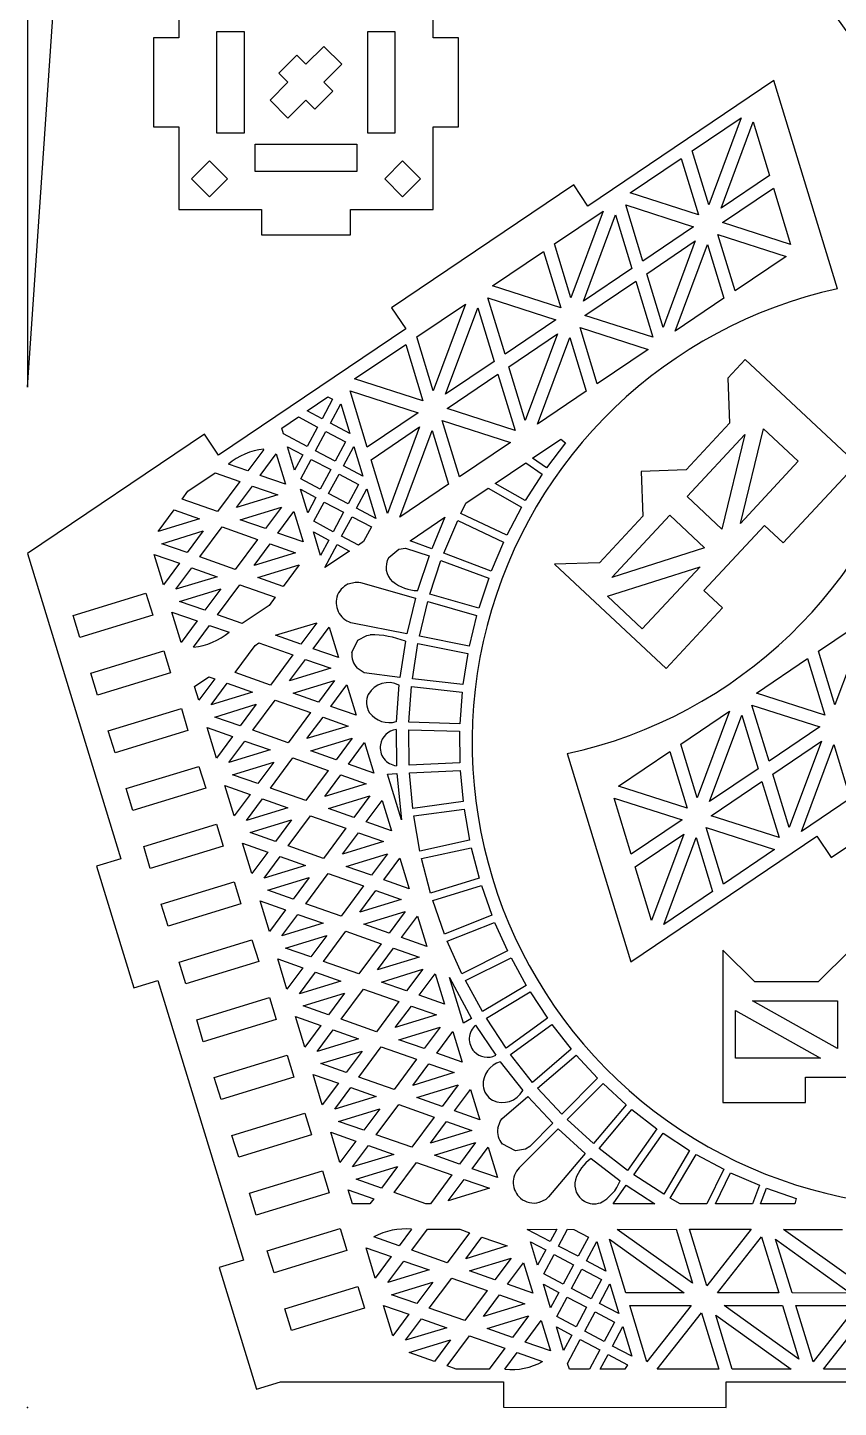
# Model space of a CAD drawing. Extents: x 287 to 1049, y 34 to 223.
# Drawn here: x 525.3 to 596.2, y 34.9 to 155.5 of the extents above; entities that cross this region are included whole.
import ezdxf

# ---------------------------------------------------------------- set-up
doc = ezdxf.new("R2010")
doc.units = 0
doc.header["$MEASUREMENT"] = 0
doc.layers.add('CYAN', color=4, linetype='CONTINUOUS')
doc.layers.add('RED', color=1, linetype='CONTINUOUS')

msp = doc.modelspace()

# ---------------------------------------------------------------- linework, layer by layer
at = {"layer": 'CYAN'}
for p, q in [((525.34, 186.06), (525.34, 124.05)), ((525.34, 124.05), (527.97, 162.7)), ((538.56, 161.8), (538.56, 154.58)), ((560.78, 154.58), (560.78, 161.8)), ((538.56, 154.58), (536.34, 154.58)), ((536.34, 154.58), (536.34, 146.8)), ((541.89, 146.25), (541.89, 155.14)), ((541.89, 155.14), (544.27, 155.14)), ((544.27, 155.14), (544.27, 146.25)), ((555.08, 146.25), (555.08, 155.14)), ((555.08, 155.14), (557.45, 155.14)), ((557.45, 155.14), (557.45, 146.25)), ((563.01, 154.58), (560.78, 154.58)), ((563.01, 146.8), (563.01, 154.58)), ((549.67, 152.26), (551.24, 153.83)), ((551.24, 153.83), (552.81, 152.26)), ((547.31, 151.48), (548.88, 153.05)), ((548.88, 153.05), (549.67, 152.26)), ((552.81, 152.26), (551.24, 150.69)), ((546.53, 149.12), (548.1, 150.69)), ((548.1, 150.69), (547.31, 151.48)), ((551.24, 150.69), (552.03, 149.9)), ((590.55, 150.84), (574.3, 139.87)), ((596.12, 132.64), (590.55, 150.84)), ((552.03, 149.9), (550.46, 148.33)), ((548.1, 147.55), (546.53, 149.12)), ((549.67, 149.12), (548.1, 147.55)), ((550.46, 148.33), (549.67, 149.12)), ((583.43, 144.7), (587.69, 147.57)), ((587.69, 147.57), (584.87, 139.98)), ((585.95, 139.69), (588.75, 147.23)), ((588.75, 147.23), (590.18, 142.55)), ((536.34, 146.8), (538.56, 146.8)), ((538.56, 146.8), (538.56, 139.58)), ((544.27, 146.25), (541.89, 146.25)), ((557.45, 146.25), (555.08, 146.25)), ((560.78, 139.58), (560.78, 146.8)), ((560.78, 146.8), (563.01, 146.8)), ((545.23, 142.91), (545.23, 145.29)), ((545.23, 145.29), (554.12, 145.29)), ((554.12, 145.29), (554.12, 142.91)), ((584.87, 139.98), (583.43, 144.7)), ((539.66, 142.25), (541.23, 143.82)), ((541.23, 143.82), (542.8, 142.25)), ((556.55, 142.25), (558.12, 143.82)), ((558.12, 143.82), (559.69, 142.25)), ((578, 141.03), (582.47, 144.04)), ((582.47, 144.04), (583.97, 139.11)), ((541.23, 140.68), (539.66, 142.25)), ((542.8, 142.25), (541.23, 140.68)), ((554.12, 142.91), (545.23, 142.91)), ((558.12, 140.68), (556.55, 142.25)), ((559.69, 142.25), (558.12, 140.68)), ((590.18, 142.55), (585.95, 139.69)), ((573.07, 141.72), (557.16, 130.99)), ((574.3, 139.87), (573.07, 141.72)), ((583.97, 139.11), (578, 141.03)), ((586.08, 138.43), (590.53, 141.43)), ((590.53, 141.43), (592.02, 136.53)), ((579.11, 135.07), (577.61, 139.98)), ((577.61, 139.98), (583.55, 138.07)), ((538.56, 139.58), (545.78, 139.58)), ((545.78, 139.58), (545.78, 137.36)), ((553.56, 137.36), (553.56, 139.58)), ((553.56, 139.58), (560.78, 139.58)), ((571.39, 136.57), (575.65, 139.44)), ((575.65, 139.44), (572.83, 131.86)), ((573.91, 131.56), (576.71, 139.1)), ((576.71, 139.1), (578.14, 134.43)), ((583.55, 138.07), (579.11, 135.07)), ((592.02, 136.53), (586.08, 138.43)), ((545.78, 137.36), (553.56, 137.36)), ((572.83, 131.86), (571.39, 136.57)), ((579.45, 133.97), (583.68, 136.83)), ((583.68, 136.83), (580.88, 129.28)), ((581.94, 128.95), (584.77, 136.52)), ((584.77, 136.52), (586.2, 131.82)), ((587.17, 132.46), (585.66, 137.4)), ((585.66, 137.4), (591.63, 135.48)), ((565.96, 132.91), (570.43, 135.91)), ((570.43, 135.91), (571.93, 130.99)), ((591.63, 135.48), (587.17, 132.46)), ((578.14, 134.43), (573.91, 131.56)), ((580.88, 129.28), (579.45, 133.97)), ((571.93, 130.99), (565.96, 132.91)), ((574.04, 130.31), (578.49, 133.31)), ((578.49, 133.31), (579.98, 128.41)), ((567.07, 126.94), (565.57, 131.86)), ((565.57, 131.86), (571.51, 129.94)), ((586.2, 131.82), (581.94, 128.95)), ((557.16, 130.99), (558.41, 129.15)), ((559.35, 128.45), (563.61, 131.32)), ((563.61, 131.32), (560.79, 123.73)), ((561.87, 123.44), (564.68, 130.98)), ((564.68, 130.98), (566.11, 126.3)), ((579.98, 128.41), (574.04, 130.31)), ((558.41, 129.15), (542.03, 118.1)), ((571.51, 129.94), (567.07, 126.94)), ((575.13, 124.34), (573.62, 129.28)), ((573.62, 129.28), (579.59, 127.36)), ((553.92, 124.78), (558.39, 127.79)), ((558.39, 127.79), (559.89, 122.86)), ((560.79, 123.73), (559.35, 128.45)), ((567.41, 125.84), (571.64, 128.7)), ((571.64, 128.7), (568.84, 121.15)), ((569.9, 120.82), (572.73, 128.4)), ((572.73, 128.4), (574.16, 123.7)), ((579.59, 127.36), (575.13, 124.34)), ((566.11, 126.3), (561.87, 123.44)), ((568.84, 121.15), (567.41, 125.84)), ((588.06, 126.46), (586.54, 124.83)), ((597.81, 117.36), (588.06, 126.46)), ((559.89, 122.86), (553.92, 124.78)), ((562, 122.18), (566.45, 125.18)), ((566.45, 125.18), (567.94, 120.28)), ((586.54, 124.83), (586.68, 120.9)), ((549.79, 121.99), (551.59, 123.2)), ((551.98, 123), (551.08, 121.3)), ((551.59, 123.2), (551.98, 123)), ((555.03, 118.82), (553.53, 123.73)), ((553.53, 123.73), (559.47, 121.82)), ((574.16, 123.7), (569.9, 120.82)), ((551.08, 121.3), (549.79, 121.99)), ((551.81, 120.91), (552.71, 122.6)), ((552.71, 122.6), (553.51, 120.01)), ((559.47, 121.82), (555.03, 118.82)), ((567.94, 120.28), (562, 122.18)), ((547.55, 120.48), (549.01, 121.46)), ((549.01, 121.46), (550.69, 120.57)), ((550.69, 120.57), (549.79, 118.87)), ((553.51, 120.01), (551.81, 120.91)), ((555.37, 117.72), (559.6, 120.58)), ((559.6, 120.58), (556.8, 113.03)), ((563.09, 116.21), (561.58, 121.15)), ((561.58, 121.15), (567.55, 119.23)), ((586.68, 120.9), (582.89, 116.84)), ((540.8, 119.94), (525.34, 109.51)), ((542.03, 118.1), (540.8, 119.94)), ((547.71, 119.98), (547.55, 120.48)), ((549.79, 118.87), (547.71, 119.98)), ((550.51, 118.48), (551.42, 120.17)), ((551.42, 120.17), (553.12, 119.28)), ((557.86, 112.7), (560.69, 120.27)), ((560.69, 120.27), (562.12, 115.57)), ((569.47, 117.85), (571.95, 119.52)), ((571.95, 119.52), (572.34, 119.2)), ((582.98, 114.49), (588.03, 119.91)), ((588.03, 119.91), (586.02, 111.64)), ((587.64, 112.15), (589.65, 120.42)), ((589.65, 120.42), (592.69, 117.58)), ((545.98, 118.62), (544.58, 116.74)), ((545.68, 116.35), (547.08, 118.23)), ((547.08, 118.23), (547.89, 115.58)), ((548.68, 116.79), (548.05, 118.85)), ((548.05, 118.85), (549.4, 118.14)), ((549.4, 118.14), (548.68, 116.79)), ((552.21, 117.58), (550.51, 118.48)), ((553.12, 119.28), (552.21, 117.58)), ((552.94, 117.19), (553.85, 118.88)), ((553.85, 118.88), (554.64, 116.29)), ((567.55, 119.23), (563.09, 116.21)), ((572.34, 119.2), (570.69, 117.01)), ((544.58, 116.74), (542.89, 117.33)), ((549.22, 116.06), (550.13, 117.74)), ((550.13, 117.74), (551.83, 116.85)), ((554.64, 116.29), (552.94, 117.19)), ((556.8, 113.03), (555.37, 117.72)), ((566.21, 115.64), (568.88, 117.45)), ((568.88, 117.45), (570.3, 116.46)), ((570.69, 117.01), (569.47, 117.85)), ((592.69, 117.58), (587.64, 112.15)), ((591.37, 110.45), (597.81, 117.36)), ((539.36, 114.96), (541.75, 116.56)), ((541.75, 116.56), (543.9, 115.81)), ((543.9, 115.81), (541.94, 113.18)), ((547.89, 115.58), (545.68, 116.35)), ((550.92, 115.15), (549.22, 116.06)), ((551.83, 116.85), (550.92, 115.15)), ((551.65, 114.76), (552.56, 116.45)), ((552.56, 116.45), (554.26, 115.56)), ((570.3, 116.46), (568.84, 114.14)), ((582.89, 116.84), (578.97, 116.7)), ((578.97, 116.7), (579.1, 112.78)), ((538.85, 114.26), (539.36, 114.96)), ((543.59, 113.53), (544.99, 115.41)), ((547.2, 114.64), (543.59, 113.53)), ((544.99, 115.41), (547.2, 114.64)), ((549.82, 113.07), (549.19, 115.13)), ((549.19, 115.13), (550.54, 114.42)), ((553.35, 113.86), (551.65, 114.76)), ((554.26, 115.56), (553.35, 113.86)), ((554.08, 113.47), (554.99, 115.16)), ((554.99, 115.16), (555.78, 112.57)), ((562.12, 115.57), (557.86, 112.7)), ((563.65, 113.91), (565.6, 115.24)), ((565.6, 115.24), (568.51, 113.56)), ((568.84, 114.14), (566.21, 115.64)), ((536.76, 111.45), (538.16, 113.33)), ((538.16, 113.33), (540.38, 112.55)), ((541.94, 113.18), (538.85, 114.26)), ((543.91, 112.47), (547.53, 113.58)), ((547.53, 113.58), (546.13, 111.7)), ((550.54, 114.42), (549.82, 113.07)), ((550.36, 112.34), (551.27, 114.02)), ((551.27, 114.02), (552.96, 113.13)), ((555.78, 112.57), (554.08, 113.47)), ((563.21, 113.03), (563.65, 113.91)), ((568.51, 113.56), (567.23, 111.13)), ((586.02, 111.64), (582.98, 114.49)), ((540.38, 112.55), (536.76, 111.45)), ((546.13, 111.7), (543.91, 112.47)), ((547.22, 111.3), (548.62, 113.18)), ((548.62, 113.18), (549.43, 110.53)), ((552.06, 111.43), (550.36, 112.34)), ((552.96, 113.13), (552.06, 111.43)), ((552.79, 111.05), (553.7, 112.73)), ((553.7, 112.73), (555.39, 111.84)), ((558.79, 110.64), (561.81, 112.69)), ((561.81, 112.69), (560.66, 109.94)), ((561.71, 109.55), (562.93, 112.42)), ((562.93, 112.42), (566.94, 110.52)), ((567.23, 111.13), (563.21, 113.03)), ((579.1, 112.78), (575.31, 108.71)), ((576.4, 107.44), (581.46, 112.86)), ((581.46, 112.86), (584.51, 110.02)), ((537.09, 110.38), (540.7, 111.49)), ((540.7, 111.49), (539.3, 109.61)), ((540.39, 109.22), (542.35, 111.85)), ((542.35, 111.85), (545.44, 110.76)), ((549.43, 110.53), (547.22, 111.3)), ((550.95, 109.35), (550.32, 111.41)), ((550.32, 111.41), (551.67, 110.7)), ((554.26, 110.26), (552.79, 111.05)), ((555.39, 111.84), (554.71, 110.57)), ((584.44, 106.28), (589.75, 111.97)), ((589.75, 111.97), (591.37, 110.45)), ((539.3, 109.61), (537.09, 110.38)), ((545.44, 110.76), (543.49, 108.13)), ((545.13, 108.49), (546.53, 110.37)), ((546.53, 110.37), (548.75, 109.59)), ((551.67, 110.7), (550.95, 109.35)), ((551.32, 108.29), (552.41, 110.3)), ((553.48, 109.73), (551.32, 108.29)), ((552.41, 110.3), (553.48, 109.73)), ((554.71, 110.57), (554.26, 110.26)), ((556.91, 109.17), (557.79, 109.9)), ((557.79, 109.9), (558.36, 109.99)), ((558.36, 109.99), (560.43, 109.32)), ((560.66, 109.94), (558.79, 110.64)), ((566.94, 110.52), (565.87, 107.99)), ((584.51, 110.02), (576.4, 107.44)), ((525.34, 109.51), (533.49, 82.85)), ((537.21, 106.79), (536.4, 109.45)), ((536.4, 109.45), (538.61, 108.67)), ((538.61, 108.67), (537.21, 106.79)), ((543.49, 108.13), (540.39, 109.22)), ((548.75, 109.59), (545.13, 108.49)), ((545.46, 107.42), (549.07, 108.53)), ((549.07, 108.53), (547.67, 106.65)), ((560.43, 109.32), (559.43, 106.28)), ((560.5, 105.97), (561.47, 108.92)), ((561.47, 108.92), (565.64, 107.36)), ((565.87, 107.99), (561.71, 109.55)), ((575.31, 108.71), (571.39, 108.58)), ((571.39, 108.58), (581.14, 99.48)), ((538.31, 106.4), (539.71, 108.28)), ((541.92, 107.5), (538.31, 106.4)), ((539.71, 108.28), (541.92, 107.5)), ((547.67, 106.65), (545.46, 107.42)), ((565.64, 107.36), (564.77, 104.74)), ((576.01, 105.79), (584.11, 108.37)), ((584.11, 108.37), (579.05, 102.95)), ((538.63, 105.34), (542.24, 106.44)), ((542.24, 106.44), (540.84, 104.56)), ((541.94, 104.17), (543.89, 106.8)), ((543.89, 106.8), (546.98, 105.71)), ((553.37, 106.87), (553.98, 107.02)), ((553.98, 107.02), (554.28, 107.01)), ((554.28, 107.01), (554.45, 106.99)), ((554.45, 106.99), (559.25, 105.63)), ((586.07, 104.77), (584.44, 106.28)), ((529.32, 104.12), (535.69, 106.07)), ((535.69, 106.07), (536.28, 104.15)), ((540.84, 104.56), (538.63, 105.34)), ((546.45, 104.98), (544.1, 103.41)), ((546.98, 105.71), (546.45, 104.98)), ((559.25, 105.63), (558.49, 102.52)), ((559.59, 102.3), (560.32, 105.33)), ((560.32, 105.33), (564.58, 104.11)), ((564.77, 104.74), (560.5, 105.97)), ((579.05, 102.95), (576.01, 105.79)), ((529.9, 102.2), (529.32, 104.12)), ((536.28, 104.15), (529.9, 102.2)), ((537.94, 104.4), (540.16, 103.63)), ((538.76, 101.74), (537.94, 104.4)), ((544.1, 103.41), (541.94, 104.17)), ((564.58, 104.11), (563.94, 101.44)), ((581.14, 99.48), (586.07, 104.77)), ((594.46, 101), (598.73, 103.87)), ((598.73, 103.87), (595.9, 96.29)), ((540.16, 103.63), (538.76, 101.74)), ((539.85, 101.35), (541.25, 103.23)), ((541.25, 103.23), (542.96, 102.64)), ((547, 102.38), (550.61, 103.48)), ((550.61, 103.48), (549.21, 101.6)), ((550.31, 101.21), (551.71, 103.09)), ((551.71, 103.09), (552.52, 100.43)), ((558.49, 102.52), (553.75, 103.45)), ((543.48, 99.12), (545.24, 101.49)), ((545.24, 101.49), (545.56, 101.71)), ((545.56, 101.71), (548.53, 100.67)), ((549.21, 101.6), (547, 102.38)), ((553.69, 100.89), (554.21, 101.94)), ((554.21, 101.94), (554.98, 102.36)), ((554.98, 102.36), (555.28, 102.41)), ((558.37, 101.86), (557.87, 98.7)), ((558.97, 98.57), (559.45, 101.65)), ((559.45, 101.65), (563.81, 100.78)), ((563.94, 101.44), (559.59, 102.3)), ((530.86, 99.07), (537.24, 101.02)), ((537.24, 101.02), (537.82, 99.11)), ((548.53, 100.67), (546.57, 98.03)), ((548.22, 98.39), (549.62, 100.27)), ((549.62, 100.27), (551.83, 99.5)), ((552.52, 100.43), (550.31, 101.21)), ((563.81, 100.78), (563.39, 98.07)), ((589.03, 97.33), (593.5, 100.35)), ((593.5, 100.35), (595.01, 95.41)), ((595.9, 96.29), (594.46, 101)), ((531.44, 97.16), (530.86, 99.07)), ((537.82, 99.11), (531.44, 97.16)), ((546.57, 98.03), (543.48, 99.12)), ((551.83, 99.5), (548.22, 98.39)), ((554.77, 99.1), (554.15, 99.52)), ((557.87, 98.7), (554.77, 99.1)), ((539.93, 97.91), (541.18, 98.75)), ((540.3, 96.7), (539.93, 97.91)), ((541.7, 98.58), (540.3, 96.7)), ((541.18, 98.75), (541.7, 98.58)), ((541.39, 96.31), (542.79, 98.19)), ((542.79, 98.19), (545, 97.41)), ((548.54, 97.33), (552.16, 98.43)), ((552.16, 98.43), (550.76, 96.55)), ((551.85, 96.16), (553.25, 98.04)), ((553.25, 98.04), (554.06, 95.39)), ((557.8, 98.04), (557.56, 94.83)), ((558.67, 94.8), (558.9, 97.91)), ((558.9, 97.91), (563.32, 97.4)), ((563.39, 98.07), (558.97, 98.57)), ((545, 97.41), (541.39, 96.31)), ((545.02, 94.08), (546.98, 96.71)), ((546.98, 96.71), (550.07, 95.62)), ((550.76, 96.55), (548.54, 97.33)), ((563.32, 97.4), (563.12, 94.65)), ((595.01, 95.41), (589.03, 97.33)), ((532.4, 94.02), (538.78, 95.97)), ((538.78, 95.97), (539.36, 94.06)), ((541.72, 95.24), (545.33, 96.35)), ((543.93, 94.47), (541.72, 95.24)), ((545.33, 96.35), (543.93, 94.47)), ((550.07, 95.62), (548.11, 92.99)), ((554.06, 95.39), (551.85, 96.16)), ((582.42, 92.87), (586.69, 95.74)), ((586.69, 95.74), (583.86, 88.17)), ((584.94, 87.86), (587.75, 95.41)), ((587.75, 95.41), (589.18, 90.72)), ((590.14, 91.38), (588.64, 96.28)), ((588.64, 96.28), (594.58, 94.38)), ((532.99, 92.11), (532.4, 94.02)), ((539.36, 94.06), (532.99, 92.11)), ((541.84, 91.65), (541.03, 94.31)), ((541.03, 94.31), (543.24, 93.53)), ((548.11, 92.99), (545.02, 94.08)), ((549.76, 93.35), (551.16, 95.23)), ((553.37, 94.45), (549.76, 93.35)), ((551.16, 95.23), (553.37, 94.45)), ((557.55, 94.14), (557.57, 90.98)), ((558.68, 91.02), (558.66, 94.13)), ((558.66, 94.13), (563.1, 94)), ((563.12, 94.65), (558.67, 94.8)), ((594.58, 94.38), (590.14, 91.38)), ((543.24, 93.53), (541.84, 91.65)), ((542.94, 91.26), (544.34, 93.14)), ((544.34, 93.14), (546.55, 92.36)), ((550.09, 92.28), (553.7, 93.39)), ((553.7, 93.39), (552.3, 91.51)), ((553.39, 91.12), (554.79, 93)), ((554.79, 93), (555.6, 90.34)), ((563.1, 94), (563.13, 91.24)), ((583.86, 88.17), (582.42, 92.87)), ((590.48, 90.26), (594.72, 93.13)), ((594.72, 93.13), (591.91, 85.59)), ((592.97, 85.25), (595.8, 92.83)), ((595.56, 82.97), (611.46, 93.7)), ((595.8, 92.83), (597.24, 88.12)), ((546.55, 92.36), (542.94, 91.26)), ((546.57, 89.03), (548.52, 91.66)), ((548.52, 91.66), (551.61, 90.57)), ((552.3, 91.51), (550.09, 92.28)), ((572.51, 92.05), (578.07, 73.85)), ((576.99, 89.21), (581.46, 92.23)), ((581.46, 92.23), (582.97, 87.29)), ((533.95, 88.98), (540.32, 90.92)), ((540.32, 90.92), (540.91, 89.01)), ((543.26, 90.2), (546.87, 91.3)), ((546.87, 91.3), (545.47, 89.42)), ((551.61, 90.57), (549.66, 87.94)), ((555.6, 90.34), (553.39, 91.12)), ((563.13, 91.24), (558.68, 91.02)), ((558.72, 90.35), (563.16, 90.57)), ((563.16, 90.57), (563.41, 87.85)), ((589.18, 90.72), (584.94, 87.86)), ((543.39, 86.6), (542.57, 89.26)), ((542.57, 89.26), (544.79, 88.48)), ((545.47, 89.42), (543.26, 90.2)), ((551.31, 88.3), (552.71, 90.18)), ((554.92, 89.4), (551.31, 88.3)), ((552.71, 90.18), (554.92, 89.4)), ((556.79, 90.25), (557.61, 90.3)), ((558.02, 86.25), (556.79, 90.25)), ((557.61, 90.3), (558.02, 86.25)), ((559, 87.25), (558.72, 90.35)), ((582.97, 87.29), (576.99, 89.21)), ((585.07, 86.62), (589.52, 89.62)), ((589.52, 89.62), (591.02, 84.71)), ((591.91, 85.59), (590.48, 90.26)), ((534.53, 87.06), (533.95, 88.98)), ((540.91, 89.01), (534.53, 87.06)), ((544.79, 88.48), (543.39, 86.6)), ((544.48, 86.21), (545.88, 88.09)), ((545.88, 88.09), (548.09, 87.32)), ((549.66, 87.94), (546.57, 89.03)), ((551.63, 87.24), (555.24, 88.34)), ((555.24, 88.34), (553.84, 86.46)), ((578.1, 83.26), (576.6, 88.16)), ((576.6, 88.16), (582.54, 86.25)), ((597.24, 88.12), (592.97, 85.25)), ((548.09, 87.32), (544.48, 86.21)), ((553.84, 86.46), (551.63, 87.24)), ((554.94, 86.07), (556.34, 87.95)), ((556.34, 87.95), (557.15, 85.29)), ((563.41, 87.85), (559, 87.25)), ((559.09, 86.6), (563.5, 87.18)), ((563.5, 87.18), (563.96, 84.47)), ((535.49, 83.93), (541.86, 85.88)), ((541.86, 85.88), (542.45, 83.96)), ((544.8, 85.15), (548.42, 86.25)), ((548.42, 86.25), (547.02, 84.37)), ((548.11, 83.98), (550.06, 86.61)), ((550.06, 86.61), (553.16, 85.52)), ((557.15, 85.29), (554.94, 86.07)), ((559.62, 83.52), (559.09, 86.6)), ((582.54, 86.25), (578.1, 83.26)), ((591.02, 84.71), (585.07, 86.62)), ((547.02, 84.37), (544.8, 85.15)), ((553.16, 85.52), (551.2, 82.89)), ((552.85, 83.25), (554.25, 85.13)), ((554.25, 85.13), (556.46, 84.36)), ((563.96, 84.47), (559.62, 83.52)), ((578.07, 73.85), (594.32, 84.82)), ((578.44, 82.14), (582.68, 85)), ((582.68, 85), (579.87, 77.46)), ((580.93, 77.12), (583.76, 84.71)), ((583.76, 84.71), (585.2, 79.99)), ((584.65, 85.58), (590.63, 83.66)), ((586.16, 80.65), (584.65, 85.58)), ((594.32, 84.82), (595.56, 82.97)), ((536.07, 82.02), (535.49, 83.93)), ((542.45, 83.96), (536.07, 82.02)), ((544.93, 81.56), (544.12, 84.21)), ((544.12, 84.21), (546.33, 83.44)), ((546.33, 83.44), (544.93, 81.56)), ((551.2, 82.89), (548.11, 83.98)), ((556.46, 84.36), (552.85, 83.25)), ((553.17, 82.19), (556.79, 83.29)), ((556.79, 83.29), (555.39, 81.41)), ((559.78, 82.87), (564.11, 83.82)), ((564.11, 83.82), (564.8, 81.15)), ((590.63, 83.66), (586.16, 80.65)), ((533.49, 82.85), (531.37, 82.2)), ((531.37, 82.2), (534.62, 71.58)), ((546.02, 81.16), (547.42, 83.04)), ((549.63, 82.27), (546.02, 81.16)), ((547.42, 83.04), (549.63, 82.27)), ((555.39, 81.41), (553.17, 82.19)), ((556.48, 81.02), (557.88, 82.9)), ((557.88, 82.9), (558.69, 80.24)), ((560.55, 79.86), (559.78, 82.87)), ((579.87, 77.46), (578.44, 82.14)), ((537.03, 78.88), (543.41, 80.83)), ((543.41, 80.83), (543.99, 78.92)), ((546.35, 80.1), (549.96, 81.21)), ((549.96, 81.21), (548.56, 79.33)), ((549.65, 78.93), (551.61, 81.56)), ((551.61, 81.56), (554.7, 80.48)), ((558.69, 80.24), (556.48, 81.02)), ((564.8, 81.15), (560.55, 79.86)), ((548.56, 79.33), (546.35, 80.1)), ((554.7, 80.48), (552.74, 77.85)), ((554.39, 78.2), (555.79, 80.08)), ((555.79, 80.08), (558, 79.31)), ((560.75, 79.22), (565, 80.52)), ((565, 80.52), (565.91, 77.92)), ((585.2, 79.99), (580.93, 77.12)), ((537.62, 76.97), (537.03, 78.88)), ((543.99, 78.92), (537.62, 76.97)), ((545.66, 79.17), (547.87, 78.39)), ((546.47, 76.51), (545.66, 79.17)), ((547.87, 78.39), (546.47, 76.51)), ((552.74, 77.85), (549.65, 78.93)), ((558, 79.31), (554.39, 78.2)), ((561.79, 76.28), (560.75, 79.22)), ((547.56, 76.12), (548.96, 78)), ((551.18, 77.22), (547.56, 76.12)), ((548.96, 78), (551.18, 77.22)), ((554.72, 77.14), (558.33, 78.25)), ((558.33, 78.25), (556.93, 76.37)), ((558.02, 75.97), (559.42, 77.85)), ((559.42, 77.85), (560.23, 75.2)), ((565.91, 77.92), (561.79, 76.28)), ((562.02, 75.66), (566.16, 77.3)), ((566.16, 77.3), (567.28, 74.8)), ((547.89, 75.05), (551.5, 76.16)), ((551.5, 76.16), (550.1, 74.28)), ((551.19, 73.89), (553.15, 76.52)), ((553.15, 76.52), (556.24, 75.43)), ((556.93, 76.37), (554.72, 77.14)), ((560.23, 75.2), (558.02, 75.97)), ((538.58, 73.83), (544.95, 75.78)), ((544.95, 75.78), (545.54, 73.87)), ((550.1, 74.28), (547.89, 75.05)), ((556.24, 75.43), (554.29, 72.8)), ((555.93, 73.16), (557.33, 75.04)), ((557.33, 75.04), (559.55, 74.26)), ((563.3, 72.81), (562.02, 75.66)), ((567.28, 74.8), (563.3, 72.81)), ((586.11, 74.88), (586.11, 61.55)), ((588.89, 72.1), (586.11, 74.88)), ((597.22, 74.88), (594.44, 72.1)), ((539.16, 71.92), (538.58, 73.83)), ((545.54, 73.87), (539.16, 71.92)), ((547.2, 74.12), (549.41, 73.34)), ((548.01, 71.46), (547.2, 74.12)), ((554.29, 72.8), (551.19, 73.89)), ((559.55, 74.26), (555.93, 73.16)), ((563.6, 72.22), (567.59, 74.19)), ((567.59, 74.19), (568.9, 71.79)), ((549.41, 73.34), (548.01, 71.46)), ((549.11, 71.07), (550.51, 72.95)), ((550.51, 72.95), (552.72, 72.17)), ((556.26, 72.09), (559.87, 73.2)), ((559.87, 73.2), (558.47, 71.32)), ((559.56, 70.93), (560.96, 72.81)), ((560.96, 72.81), (561.78, 70.15)), ((563.44, 68.5), (562.22, 72.49)), ((562.22, 72.49), (564.14, 68.91)), ((534.62, 71.58), (536.74, 72.23)), ((536.74, 72.23), (544.21, 47.79)), ((552.72, 72.17), (549.11, 71.07)), ((552.74, 68.84), (554.69, 71.47)), ((554.69, 71.47), (557.79, 70.38)), ((558.47, 71.32), (556.26, 72.09)), ((565.1, 69.5), (563.6, 72.22)), ((568.9, 71.79), (565.1, 69.5)), ((565.44, 68.92), (569.25, 71.22)), ((569.25, 71.22), (570.77, 68.92)), ((594.44, 72.1), (588.89, 72.1)), ((540.12, 68.79), (546.49, 70.74)), ((546.49, 70.74), (547.08, 68.82)), ((549.43, 70.01), (553.04, 71.11)), ((551.64, 69.23), (549.43, 70.01)), ((553.04, 71.11), (551.64, 69.23)), ((557.79, 70.38), (555.83, 67.75)), ((557.48, 68.11), (558.88, 69.99)), ((558.88, 69.99), (561.09, 69.21)), ((561.78, 70.15), (559.56, 70.93)), ((588.69, 70.44), (596.11, 70.44)), ((596.11, 66.27), (588.69, 70.44)), ((596.11, 70.44), (596.11, 66.27)), ((540.7, 66.87), (540.12, 68.79)), ((547.08, 68.82), (540.7, 66.87)), ((548.75, 69.07), (550.96, 68.3)), ((549.56, 66.41), (548.75, 69.07)), ((555.83, 67.75), (552.74, 68.84)), ((561.09, 69.21), (557.48, 68.11)), ((564.14, 68.91), (563.44, 68.5)), ((567.16, 66.32), (565.44, 68.92)), ((570.77, 68.92), (567.16, 66.32)), ((587.22, 69.6), (594.64, 65.44)), ((587.22, 65.44), (587.22, 69.6)), ((550.96, 68.3), (549.56, 66.41)), ((550.65, 66.02), (552.05, 67.9)), ((552.05, 67.9), (554.26, 67.13)), ((557.8, 67.05), (561.41, 68.15)), ((561.41, 68.15), (560.01, 66.27)), ((561.11, 65.88), (562.51, 67.76)), ((562.51, 67.76), (563.32, 65.1)), ((564.5, 68.33), (566.25, 65.69)), ((567.55, 65.77), (571.15, 68.38)), ((571.15, 68.38), (572.86, 66.22)), ((554.26, 67.13), (550.65, 66.02)), ((554.28, 63.79), (556.24, 66.42)), ((556.24, 66.42), (559.33, 65.34)), ((560.01, 66.27), (557.8, 67.05)), ((541.66, 63.74), (548.04, 65.69)), ((548.04, 65.69), (548.62, 63.78)), ((550.98, 64.96), (554.59, 66.06)), ((554.59, 66.06), (553.19, 64.18)), ((559.33, 65.34), (557.37, 62.7)), ((563.32, 65.1), (561.11, 65.88)), ((566.64, 65.13), (568.63, 62.6)), ((569.47, 63.32), (567.55, 65.77)), ((572.86, 66.22), (569.47, 63.32)), ((569.9, 62.82), (573.29, 65.71)), ((573.29, 65.71), (575.15, 63.7)), ((594.64, 65.44), (587.22, 65.44)), ((550.29, 64.02), (552.5, 63.25)), ((551.1, 61.37), (550.29, 64.02)), ((553.19, 64.18), (550.98, 64.96)), ((559.02, 63.06), (560.42, 64.94)), ((562.63, 64.17), (559.02, 63.06)), ((560.42, 64.94), (562.63, 64.17)), ((542.25, 61.83), (541.66, 63.74)), ((548.62, 63.78), (542.25, 61.83)), ((552.5, 63.25), (551.1, 61.37)), ((552.19, 60.98), (553.59, 62.86)), ((553.59, 62.86), (555.81, 62.08)), ((557.37, 62.7), (554.28, 63.79)), ((559.35, 62), (562.96, 63.1)), ((562.96, 63.1), (561.56, 61.22)), ((562.65, 60.83), (564.05, 62.71)), ((564.05, 62.71), (564.86, 60.06)), ((572.02, 60.53), (569.9, 62.82)), ((575.15, 63.7), (572.02, 60.53)), ((572.5, 60.07), (575.63, 63.22)), ((575.63, 63.22), (577.65, 61.37)), ((593.33, 61.55), (593.33, 63.77)), ((593.33, 63.77), (601.11, 63.77)), ((555.81, 62.08), (552.19, 60.98)), ((561.56, 61.22), (559.35, 62)), ((566.8, 60.14), (569.06, 62.1)), ((569.06, 62.1), (571.24, 59.76)), ((586.11, 61.55), (593.33, 61.55)), ((543.2, 58.69), (549.58, 60.64)), ((549.58, 60.64), (550.16, 58.73)), ((552.52, 59.91), (556.13, 61.02)), ((556.13, 61.02), (554.73, 59.14)), ((555.82, 58.75), (557.78, 61.38)), ((557.78, 61.38), (560.87, 60.29)), ((560.87, 60.29), (558.92, 57.66)), ((564.86, 60.06), (562.65, 60.83)), ((577.65, 61.37), (574.8, 57.97)), ((575.3, 57.54), (578.16, 60.94)), ((578.16, 60.94), (580.34, 59.26)), ((554.73, 59.14), (552.52, 59.91)), ((560.56, 58.02), (561.96, 59.9)), ((564.18, 59.12), (560.56, 58.02)), ((561.96, 59.9), (564.18, 59.12)), ((566.44, 59.33), (566.64, 59.9)), ((566.64, 59.9), (566.8, 60.14)), ((568.3, 55.85), (571.71, 59.27)), ((571.24, 59.76), (569.23, 57.73)), ((571.71, 59.27), (574.08, 57.12)), ((574.8, 57.97), (572.5, 60.07)), ((580.34, 59.26), (577.76, 55.63)), ((543.79, 56.78), (543.2, 58.69)), ((550.16, 58.73), (543.79, 56.78)), ((551.83, 58.98), (554.04, 58.2)), ((552.64, 56.32), (551.83, 58.98)), ((554.04, 58.2), (552.64, 56.32)), ((558.92, 57.66), (555.82, 58.75)), ((560.89, 56.95), (564.5, 58.06)), ((564.5, 58.06), (563.1, 56.18)), ((567.99, 57.34), (566.82, 57.94)), ((578.31, 55.25), (580.88, 58.87)), ((580.88, 58.87), (583.19, 57.37)), ((553.74, 55.93), (555.14, 57.81)), ((557.35, 57.03), (553.74, 55.93)), ((555.14, 57.81), (557.35, 57.03)), ((563.1, 56.18), (560.89, 56.95)), ((564.19, 55.78), (565.59, 57.67)), ((565.59, 57.67), (566.41, 55.01)), ((568.85, 57.5), (567.99, 57.34)), ((569.23, 57.73), (568.85, 57.5)), ((574.08, 57.12), (570.86, 53.31)), ((574.59, 56.68), (577.12, 54.73)), ((577.76, 55.63), (575.3, 57.54)), ((583.19, 57.37), (580.93, 53.55)), ((581.5, 53.2), (583.77, 57.02)), ((583.77, 57.02), (586.19, 55.73)), ((544.75, 53.64), (551.12, 55.59)), ((551.12, 55.59), (551.71, 53.68)), ((554.06, 54.87), (557.67, 55.97)), ((557.67, 55.97), (556.27, 54.09)), ((557.37, 53.7), (559.32, 56.33)), ((559.32, 56.33), (562.41, 55.24)), ((566.41, 55.01), (564.19, 55.78)), ((586.19, 55.73), (584.71, 52.7)), ((556.27, 54.09), (554.06, 54.87)), ((562.41, 55.24), (560.54, 52.72)), ((562.11, 52.97), (563.51, 54.85)), ((563.51, 54.85), (565.72, 54.07)), ((576.51, 52.71), (577.66, 54.34)), ((577.66, 54.34), (580.15, 52.7)), ((580.93, 53.55), (578.31, 55.25)), ((585.45, 52.71), (586.78, 55.43)), ((586.78, 55.43), (589.3, 54.33)), ((589.3, 54.33), (588.68, 52.71)), ((545.33, 51.73), (544.75, 53.64)), ((551.71, 53.68), (545.33, 51.73)), ((553.37, 53.93), (555.59, 53.15)), ((553.74, 52.72), (553.37, 53.93)), ((555.59, 53.15), (555.26, 52.72)), ((560.15, 52.72), (557.37, 53.7)), ((565.72, 54.07), (562.11, 52.97)), ((570.62, 53.1), (570.05, 52.84)), ((570.86, 53.31), (570.62, 53.1)), ((582.36, 52.71), (581.5, 53.2)), ((589.39, 52.71), (589.93, 54.08)), ((589.93, 54.08), (592.52, 53.19)), ((592.52, 53.19), (592.38, 52.71)), ((555.26, 52.72), (553.74, 52.72)), ((560.54, 52.72), (560.15, 52.72)), ((580.15, 52.7), (576.51, 52.71)), ((584.71, 52.7), (582.36, 52.71)), ((588.68, 52.71), (585.45, 52.71)), ((592.38, 52.71), (589.39, 52.71)), ((546.29, 48.6), (552.67, 50.55)), ((552.67, 50.55), (553.25, 48.63)), ((557.82, 49.04), (555.6, 49.82)), ((558.9, 50.49), (557.82, 49.04)), ((558.91, 48.65), (560.28, 50.49)), ((560.28, 50.49), (563.11, 50.5)), ((563.96, 50.19), (562, 47.56)), ((563.11, 50.5), (563.96, 50.19)), ((563.65, 47.92), (565.05, 49.8)), ((565.05, 49.8), (567.26, 49.03)), ((568.99, 50.48), (571.59, 50.49)), ((571.02, 49.42), (568.99, 50.48)), ((571.59, 50.49), (571.02, 49.42)), ((571.75, 49.02), (572.54, 50.49)), ((572.54, 50.49), (573.08, 50.48)), ((573.08, 50.48), (574.36, 49.81)), ((574.36, 49.81), (573.45, 48.13)), ((574.18, 47.73), (575.08, 49.43)), ((575.08, 49.43), (575.88, 46.84)), ((577.62, 44.93), (576.19, 49.62)), ((576.19, 49.62), (582.73, 44.93)), ((576.88, 50.48), (582.02, 50.49)), ((583.46, 45.79), (576.88, 50.48)), ((582.02, 50.49), (583.46, 45.79)), ((584.69, 45.55), (583.18, 50.49)), ((583.18, 50.49), (588.57, 50.49)), ((588.57, 50.49), (584.69, 45.55)), ((585.62, 44.94), (589.48, 49.84)), ((589.48, 49.84), (590.98, 44.93)), ((592.15, 44.93), (590.71, 49.62)), ((590.71, 49.62), (597.26, 44.92)), ((597.98, 45.78), (591.41, 50.48)), ((591.41, 50.48), (596.55, 50.48)), ((546.88, 46.68), (546.29, 48.6)), ((553.25, 48.63), (546.88, 46.68)), ((554.92, 48.88), (557.13, 48.11)), ((555.73, 46.23), (554.92, 48.88)), ((562, 47.56), (558.91, 48.65)), ((567.26, 49.03), (563.65, 47.92)), ((569.91, 47.34), (569.28, 49.4)), ((569.28, 49.4), (570.64, 48.68)), ((570.64, 48.68), (569.91, 47.34)), ((570.46, 46.59), (571.36, 48.29)), ((571.36, 48.29), (573.06, 47.39)), ((573.45, 48.13), (571.75, 49.02)), ((544.21, 47.79), (542.09, 47.14)), ((542.09, 47.14), (545.34, 36.51)), ((557.13, 48.11), (555.73, 46.23)), ((556.82, 45.83), (558.22, 47.71)), ((558.22, 47.71), (560.44, 46.94)), ((563.97, 46.86), (567.59, 47.96)), ((567.59, 47.96), (566.19, 46.08)), ((567.28, 45.69), (568.68, 47.57)), ((568.68, 47.57), (569.49, 44.91)), ((573.06, 47.39), (572.16, 45.7)), ((575.88, 46.84), (574.18, 47.73)), ((560.44, 46.94), (556.82, 45.83)), ((557.15, 44.77), (560.76, 45.88)), ((560.76, 45.88), (559.36, 44)), ((560.45, 43.6), (562.41, 46.23)), ((562.41, 46.23), (565.5, 45.15)), ((566.19, 46.08), (563.97, 46.86)), ((572.16, 45.7), (570.46, 46.59)), ((572.89, 45.3), (573.79, 47)), ((573.79, 47), (575.49, 46.1)), ((575.49, 46.1), (574.59, 44.41)), ((547.83, 43.55), (554.21, 45.5)), ((554.21, 45.5), (554.79, 43.59)), ((559.36, 44), (557.15, 44.77)), ((565.5, 45.15), (563.54, 42.52)), ((565.19, 42.87), (566.59, 44.75)), ((566.59, 44.75), (568.81, 43.98)), ((569.49, 44.91), (567.28, 45.69)), ((571.05, 43.62), (570.42, 45.68)), ((570.42, 45.68), (571.77, 44.96)), ((571.77, 44.96), (571.05, 43.62)), ((574.59, 44.41), (572.89, 45.3)), ((575.32, 44.01), (576.22, 45.71)), ((576.22, 45.71), (577.01, 43.12)), ((582.73, 44.93), (577.62, 44.93)), ((590.98, 44.93), (585.62, 44.94)), ((597.26, 44.92), (592.15, 44.93)), ((548.42, 41.64), (547.83, 43.55)), ((554.79, 43.59), (548.42, 41.64)), ((557.27, 41.18), (556.46, 43.84)), ((556.46, 43.84), (558.67, 43.06)), ((563.54, 42.52), (560.45, 43.6)), ((568.81, 43.98), (565.19, 42.87)), ((571.6, 42.87), (572.5, 44.57)), ((572.5, 44.57), (574.2, 43.67)), ((574.2, 43.67), (573.29, 41.98)), ((577.01, 43.12), (575.32, 44.01)), ((579.46, 38.91), (577.96, 43.83)), ((577.96, 43.83), (583.32, 43.83)), ((583.32, 43.83), (579.46, 38.91)), ((592.75, 39.14), (586.21, 43.82)), ((586.21, 43.82), (591.32, 43.82)), ((591.32, 43.82), (592.75, 39.14)), ((593.98, 38.91), (592.48, 43.83)), ((592.48, 43.83), (597.84, 43.82)), ((597.84, 43.82), (593.98, 38.91)), ((558.67, 43.06), (557.27, 41.18)), ((558.37, 40.79), (559.77, 42.67)), ((559.77, 42.67), (561.98, 41.89)), ((565.52, 41.81), (569.13, 42.92)), ((569.13, 42.92), (567.73, 41.04)), ((568.82, 40.64), (570.22, 42.52)), ((570.22, 42.52), (571.04, 39.87)), ((573.29, 41.98), (571.6, 42.87)), ((574.03, 41.58), (574.93, 43.28)), ((574.93, 43.28), (576.63, 42.38)), ((576.63, 42.38), (575.72, 40.69)), ((580.37, 38.26), (584.25, 43.2)), ((584.25, 43.2), (585.76, 38.27)), ((585.48, 42.98), (592.06, 38.26)), ((586.92, 38.26), (585.48, 42.98)), ((594.9, 38.26), (598.78, 43.19)), ((561.98, 41.89), (558.37, 40.79)), ((562, 38.56), (563.95, 41.19)), ((563.95, 41.19), (567.04, 40.1)), ((567.73, 41.04), (565.52, 41.81)), ((572.19, 39.9), (571.56, 41.96)), ((571.56, 41.96), (572.91, 41.24)), ((572.91, 41.24), (572.19, 39.9)), ((575.72, 40.69), (574.03, 41.58)), ((576.45, 40.29), (577.36, 41.99)), ((577.36, 41.99), (578.15, 39.4)), ((558.69, 39.72), (562.3, 40.83)), ((562.3, 40.83), (560.9, 38.95)), ((567.04, 40.1), (565.68, 38.28)), ((571.04, 39.87), (568.82, 40.64)), ((572.53, 38.77), (573.64, 40.85)), ((573.64, 40.85), (575.34, 39.95)), ((575.34, 39.95), (574.44, 38.27)), ((578.15, 39.4), (576.45, 40.29)), ((560.9, 38.95), (558.69, 39.72)), ((567.06, 38.28), (568.14, 39.71)), ((568.14, 39.71), (570.35, 38.93)), ((572.69, 38.27), (572.53, 38.77)), ((575.39, 38.26), (576.07, 39.56)), ((576.07, 39.56), (577.77, 38.66)), ((577.77, 38.66), (577.55, 38.27)), ((562.81, 38.27), (562, 38.56)), ((565.68, 38.28), (562.81, 38.27)), ((574.44, 38.27), (572.69, 38.27)), ((577.55, 38.27), (575.39, 38.26)), ((585.76, 38.27), (580.37, 38.26)), ((592.06, 38.26), (586.92, 38.26)), ((600.28, 38.27), (594.9, 38.26)), ((545.34, 36.51), (547.46, 37.16)), ((547.46, 37.16), (566.93, 37.16)), ((566.93, 37.16), (566.92, 34.94)), ((586.39, 34.93), (586.39, 37.15)), ((586.39, 37.15), (605.85, 37.15)), ((566.92, 34.94), (586.39, 34.93))]:
    msp.add_line(p, q, dxfattribs=at)
for centre, radius, start, end in [((563.88, 131.67), 40.55, 282.2824, 111.7178), ((604.74, 93.02), 40.55, 102.2826, 291.7173), ((546.51, 113.03), 5.62, 95.372, 130.0614), ((558.34, 108.32), 1.67, 149.3948, 228.8669), ((554.11, 105.21), 1.81, 114.1257, 163.7532), ((559.55, 110.04), 3.76, 232.3031, 268.2372), ((554.12, 105.23), 1.81, 164.2985, 258.2262), ((539.31, 107.07), 5.74, 275.4202, 309.4791), ((555.47, 94.52), 7.89, 68.4005, 91.3279), ((555.38, 100.7), 1.71, 173.6507, 223.6373), ((556.88, 96.23), 2.02, 63.0834, 149.7911), ((556.55, 96.51), 1.6, 152.382, 214.2543), ((556.96, 96.9), 2.15, 216.6381, 286.2054), ((557.76, 92.55), 1.61, 97.6474, 170.2511), ((557.73, 92.55), 1.57, 170.0011, 264.1665), ((565.54, 67.11), 1.6, 130.6845, 223.1721), ((565.53, 67.1), 1.58, 222.9939, 297.1041), ((567.29, 63.09), 2.14, 107.6486, 181.4485), ((566.77, 63.19), 1.63, 185.6664, 241.2348), ((566.86, 63.59), 2.02, 244.2558, 330.893), ((568.11, 59.04), 1.7, 170.1185, 220.5849), ((576.78, 53.64), 3.75, 125.7053, 161.7612), ((569.59, 54.58), 1.81, 135.5461, 229.9479), ((574.83, 54.38), 1.66, 165.0456, 240.0036), ((573.79, 55.98), 3.56, 296.878, 339.386), ((569.57, 54.52), 1.74, 228.9759, 285.9041), ((574.84, 54.34), 1.63, 238.7809, 290.1116), ((558.35, 44.78), 5.74, 84.5193, 118.5694), ((567.65, 43.87), 5.63, 263.9663, 298.607)]:
    msp.add_arc(centre, radius, start, end, dxfattribs=at)
at = {"layer": 'RED'}
msp.add_point((525.34, 34.93), dxfattribs=at)

doc.saveas('drawing.dxf')
